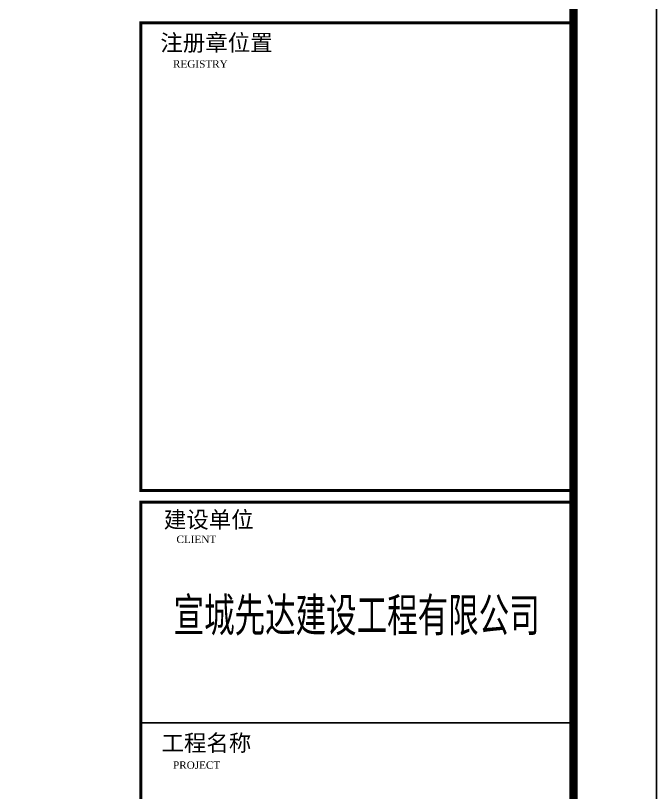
# Model space of a CAD drawing. Extents: x -3102990 to -851544, y -5293060 to -2540151.
# Drawn here: x -2362801 to -2355070, y -2652081 to -2642714 of the extents above; entities that cross this region are included whole.
import ezdxf

# ---------------------------------------------------------------- set-up
doc = ezdxf.new("R2010")
doc.units = 0
doc.header["$LTSCALE"] = 1000
doc.layers.get('0').update_dxf_attribs({"linetype": 'CONTINUOUS'})
for name, color, linetype in [('PUB_TEXT', 7, 'CONTINUOUS'), ('PUB_TITLE', 4, 'CONTINUOUS'), ('WIN', 3, 'CONTINUOUS')]:
    doc.layers.add(name, color=color, linetype=linetype)
doc.layers.add('yichutu', color=7, linetype='CONTINUOUS', true_color=0xffffff, plot=False)
doc.styles.add('GHF', font='times.ttf')
doc.styles.add('HZTXT', font='txt.shx', dxfattribs={"width": 0.7, "height": 300, "bigfont": 'hztxt.shx'})
doc.styles.add('STYLE1', font='simhei.ttf', dxfattribs={"width": 0.8})

# ---------------------------------------------------------------- blocks, each defined once
blk = doc.blocks.new('A$C18BE6784')
at = {"layer": 'PUB_TITLE', "color": 4}
blk.add_line((82878.9, 21661.9), (88100, 21661.9), dxfattribs=at)
at = {"layer": 'PUB_TITLE'}
blk.add_lwpolyline([(0, 0), (0, 42000), (89100, 42000), (89100, 0)], close=True, dxfattribs=at)
at = {"layer": 'PUB_TITLE', "const_width": 100}
blk.add_lwpolyline([(88100, 1000), (88100, 41000), (713.3, 41000), (713.3, 1000), (88100, 1000)], dxfattribs=at)
at = {"layer": 'PUB_TITLE', "color": 4, "const_width": 35.1}
for points in [[(82878.9, 30099.3), (88100, 30099.3), (88100, 24461.3), (82878.9, 24461.3)], [(82878.9, 24321.2), (88100, 24321.2), (88100, 13093.2), (82878.9, 13093.2)]]:
    blk.add_lwpolyline(points, close=True, dxfattribs=at)
at = {"layer": 'PUB_TEXT'}
for s, height, style, p in [('注册章位置', 198.58, 'STYLE1', (83116, 29761.5)), ('REGISTRY', 89.36, 'GHF', (83268, 29559.8)), ('建设单位', 198.58, 'STYLE1', (83157.4, 24011.8)), ('CLIENT', 89.36, 'GHF', (83309.9, 23828.7)), ('工程名称', 198.58, 'STYLE1', (83129.1, 21319.2)), ('PROJECT', 89.36, 'GHF', (83268, 21106.8))]:
    blk.add_text(s, height=height, dxfattribs=dict(at, style=style)).set_placement(p)
at = {"layer": 'WIN', "color": 6, "style": 'HZTXT', "width": 0.8}
blk.add_text('宣城先达建设工程有限公司', height=460, dxfattribs=at).set_placement((83275.3, 22715.4))
blk = doc.blocks.new('yct-891-420-89100-42000-100-2004.0')
at = {"layer": 'yichutu', "color": 7, "true_color": 0xffffff}
blk.add_lwpolyline([(0, 0), (0, 42000), (89100, 42000), (89100, 0)], close=True, dxfattribs=at)

msp = doc.modelspace()

# ---------------------------------------------------------------- block references
at = {"ltscale": 1.5}
msp.add_blockref('A$C18BE6784', (-2444169.83, -2672902.4), dxfattribs=at)
at = {"layer": 'yichutu'}
msp.add_blockref('yct-891-420-89100-42000-100-2004.0', (-2444169.84, -2672902.4), dxfattribs=at)

doc.saveas('drawing.dxf')
